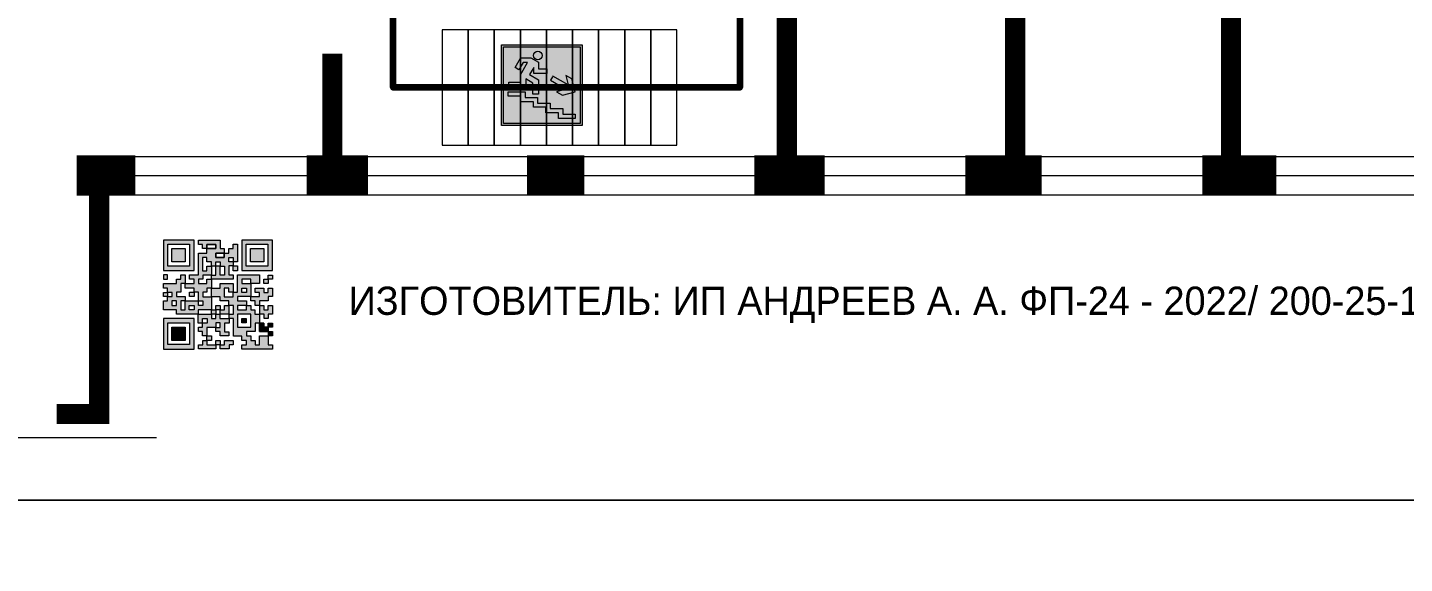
# Model space of a CAD drawing. Header units: millimetres. Extents: x 13810 to 67229, y 12374 to 21950.
# Drawn here: x 23661.5 to 23797.8, y 14934.4 to 14987.4 of the extents above; entities that cross this region are included whole.
import ezdxf

# ---------------------------------------------------------------- set-up
doc = ezdxf.new("R2010")
doc.units = ezdxf.units.MM
doc.styles.add('обычный', font='arial.ttf')

# ---------------------------------------------------------------- blocks, each defined once
blk = doc.blocks.new('вниз')
at = {"lineweight": 0, "true_color": 0xffffff}
h = blk.add_hatch(color=7, dxfattribs=at)
h.dxf.hatch_style = 1
h.paths.add_polyline_path([(40994.51, -4472.22), (40986.51, -4472.22), (40986.51, -4480.22), (40994.51, -4480.22)])
h.paths.add_polyline_path([(40994.31, -4472.42), (40994.31, -4480.01), (40986.71, -4480.01), (40986.71, -4472.42)], flags=16)
h.paths.add_polyline_path([(40988.43, -4473.53), (40989.43, -4473.53), (40990.19, -4473.96), (40990.19, -4474.6), (40991, -4474.6), (40991, -4475.06), (40989.73, -4475.06), (40989.73, -4474.46), (40989.3, -4475.18), (40990.17, -4475.7), (40990.17, -4477.11), (40989.63, -4477.11), (40989.63, -4476.01), (40988.94, -4475.59), (40988.94, -4476.46), (40988.94, -4476.46), (40987.47, -4476.46), (40987.26, -4476.46), (40987.26, -4475.92), (40988.4, -4475.92), (40988.4, -4475.2), (40989.1, -4473.99), (40988.66, -4473.99), (40988.24, -4474.7), (40987.86, -4474.47), (40988.41, -4473.56)], flags=0)
h.paths.add_polyline_path([(40990.55, -4473.29, -1), (40989.69, -4473.29, -1)], flags=0)
h.paths.add_polyline_path([(40988.85, -4476.89), (40988.85, -4477.43), (40990.1, -4477.43), (40990.1, -4477.99), (40991.34, -4477.99), (40991.34, -4478.54), (40992.59, -4478.54), (40992.59, -4479.09), (40993.83, -4479.09), (40993.83, -4479.52), (40992.17, -4479.52), (40992.17, -4478.97), (40990.91, -4478.97), (40990.91, -4478.41), (40989.68, -4478.41), (40989.68, -4477.86), (40988.43, -4477.86), (40988.43, -4477.31), (40987.6, -4477.31), (40987.18, -4477.31), (40987.18, -4476.89)], flags=0)
h.paths.add_polyline_path([(40991.61, -4475.33), (40993.12, -4476.2), (40992.9, -4475.27), (40993.48, -4475.6), (40993.83, -4476.88), (40992.56, -4477.22), (40991.97, -4476.88), (40992.9, -4476.61), (40991.38, -4475.74), (40991.58, -4475.39)], flags=0)
h.paths.add_polyline_path([(40990.19, -4473.96), (40989.43, -4473.53), (40988.43, -4473.53), (40988.41, -4473.56), (40987.86, -4474.47), (40988.24, -4474.7), (40988.66, -4473.99), (40989.1, -4473.99), (40988.4, -4475.2), (40988.4, -4475.92), (40987.26, -4475.92), (40987.26, -4476.46), (40987.47, -4476.46), (40988.94, -4476.46), (40988.94, -4476.27), (40988.94, -4475.59), (40989.63, -4476.01), (40989.63, -4477.11), (40990.17, -4477.11), (40990.17, -4475.7), (40989.3, -4475.18), (40989.73, -4474.46), (40989.73, -4475.06), (40991, -4475.06), (40991, -4474.6), (40990.19, -4474.6)], flags=0)
h.paths.add_polyline_path([(40990.55, -4473.29, 1), (40989.69, -4473.29, 1)], flags=0)
h.paths.add_polyline_path([(40991.61, -4475.33), (40991.58, -4475.39), (40991.38, -4475.74), (40992.9, -4476.61), (40991.97, -4476.88), (40992.56, -4477.22), (40993.83, -4476.88), (40993.48, -4475.6), (40992.9, -4475.27), (40993.12, -4476.2)], flags=0)
h.paths.add_polyline_path([(40990.1, -4477.43), (40988.85, -4477.43), (40988.85, -4476.89), (40987.18, -4476.89), (40987.18, -4477.31), (40987.6, -4477.31), (40988.43, -4477.31), (40988.43, -4477.86), (40989.68, -4477.86), (40989.68, -4478.41), (40990.91, -4478.41), (40990.91, -4478.97), (40992.17, -4478.97), (40992.17, -4479.52), (40993.83, -4479.52), (40993.83, -4479.09), (40992.59, -4479.09), (40992.59, -4478.54), (40991.34, -4478.54), (40991.34, -4477.99), (40990.1, -4477.99)], flags=0)
at = {"lineweight": 0}
h = blk.add_hatch(color=126, dxfattribs=at)
h.dxf.hatch_style = 1
h.paths.add_polyline_path([(40994.31, -4472.42), (40986.71, -4472.42), (40986.71, -4480.01), (40994.31, -4480.01)])
h.paths.add_polyline_path([(40988.43, -4473.53), (40989.43, -4473.53), (40990.19, -4473.96), (40990.19, -4474.6), (40991, -4474.6), (40991, -4475.06), (40989.73, -4475.06), (40989.73, -4474.46), (40989.3, -4475.18), (40990.17, -4475.7), (40990.17, -4477.11), (40989.63, -4477.11), (40989.63, -4476.01), (40988.94, -4475.59), (40988.94, -4476.46), (40988.94, -4476.46), (40987.47, -4476.46), (40987.26, -4476.46), (40987.26, -4475.92), (40988.4, -4475.92), (40988.4, -4475.2), (40989.1, -4473.99), (40988.66, -4473.99), (40988.24, -4474.7), (40987.86, -4474.47), (40988.41, -4473.56)], flags=16)
h.paths.add_polyline_path([(40990.55, -4473.29, -1), (40989.69, -4473.29, -1)], flags=16)
h.paths.add_polyline_path([(40988.85, -4476.89), (40988.85, -4477.43), (40990.1, -4477.43), (40990.1, -4477.99), (40991.34, -4477.99), (40991.34, -4478.54), (40992.59, -4478.54), (40992.59, -4479.09), (40993.83, -4479.09), (40993.83, -4479.52), (40992.17, -4479.52), (40992.17, -4478.97), (40990.91, -4478.97), (40990.91, -4478.41), (40989.68, -4478.41), (40989.68, -4477.86), (40988.43, -4477.86), (40988.43, -4477.31), (40987.6, -4477.31), (40987.18, -4477.31), (40987.18, -4476.89)], flags=16)
h.paths.add_polyline_path([(40991.61, -4475.33), (40993.12, -4476.2), (40992.9, -4475.27), (40993.48, -4475.6), (40993.83, -4476.88), (40992.56, -4477.22), (40991.97, -4476.88), (40992.9, -4476.61), (40991.38, -4475.74), (40991.58, -4475.39)], flags=16)
at = {"lineweight": 0, "true_color": 0xffffff}
h = blk.add_hatch(color=7, dxfattribs=at)
h.dxf.hatch_style = 1
h.paths.add_polyline_path([(40989.73, -4474.46), (40989.73, -4475.06), (40991, -4475.06), (40991, -4474.6), (40990.19, -4474.6), (40990.19, -4473.96), (40989.43, -4473.53), (40988.43, -4473.53), (40988.41, -4473.56), (40987.86, -4474.47), (40988.24, -4474.7), (40988.66, -4473.99), (40989.1, -4473.99), (40988.4, -4475.2), (40988.4, -4475.92), (40987.26, -4475.92), (40987.26, -4476.46), (40987.47, -4476.46), (40988.94, -4476.46), (40988.94, -4475.59), (40989.63, -4476.01), (40989.63, -4477.11), (40990.17, -4477.11), (40990.17, -4475.7), (40989.3, -4475.18)])
h.paths.add_polyline_path([(40989.69, -4473.29, 1), (40990.55, -4473.29, 1)])
h.paths.add_polyline_path([(40991.61, -4475.33), (40991.58, -4475.39), (40991.38, -4475.74), (40992.9, -4476.61), (40991.97, -4476.88), (40992.56, -4477.22), (40993.83, -4476.88), (40993.48, -4475.6), (40992.9, -4475.27), (40993.12, -4476.2)])
h.paths.add_polyline_path([(40990.1, -4477.43), (40988.85, -4477.43), (40988.85, -4476.89), (40987.18, -4476.89), (40987.18, -4477.31), (40987.6, -4477.31), (40988.43, -4477.31), (40988.43, -4477.86), (40989.68, -4477.86), (40989.68, -4478.41), (40990.91, -4478.41), (40990.91, -4478.97), (40992.17, -4478.97), (40992.17, -4479.52), (40993.83, -4479.52), (40993.83, -4479.09), (40992.59, -4479.09), (40992.59, -4478.54), (40991.34, -4478.54), (40991.34, -4477.99), (40990.1, -4477.99)])
at = {"color": 126, "lineweight": 0}
for points in [[(40986.51, -4472.22), (40994.51, -4472.22), (40994.51, -4480.22), (40986.51, -4480.22)], [(40986.71, -4472.42), (40994.31, -4472.42), (40994.31, -4480.01), (40986.71, -4480.01)]]:
    blk.add_lwpolyline(points, close=True, dxfattribs=at)
for points in [[(40987.47, -4476.46), (40987.26, -4476.46), (40987.26, -4475.92), (40988.4, -4475.92), (40988.4, -4475.2), (40989.1, -4473.99), (40988.66, -4473.99), (40988.24, -4474.7), (40987.86, -4474.47), (40988.41, -4473.56), (40988.43, -4473.53), (40989.43, -4473.53), (40990.19, -4473.96), (40990.19, -4474.6), (40991, -4474.6), (40991, -4475.06), (40989.73, -4475.06), (40989.73, -4474.46), (40989.3, -4475.18), (40990.17, -4475.7), (40990.17, -4477.11), (40989.63, -4477.11), (40989.63, -4476.01), (40988.94, -4475.59), (40988.94, -4476.46)], [(40991.58, -4475.39), (40991.38, -4475.74), (40992.9, -4476.61), (40991.97, -4476.88), (40992.56, -4477.22), (40993.83, -4476.88), (40993.48, -4475.6), (40992.9, -4475.27), (40993.12, -4476.2), (40991.61, -4475.33), (40991.58, -4475.39)], [(40987.47, -4476.46), (40988.94, -4476.46), (40988.94, -4476.27)], [(40987.6, -4477.31), (40987.18, -4477.31), (40987.18, -4476.89), (40988.85, -4476.89), (40988.85, -4477.43), (40990.1, -4477.43), (40990.1, -4477.99), (40991.34, -4477.99), (40991.34, -4478.54), (40992.59, -4478.54), (40992.59, -4479.09), (40993.83, -4479.09), (40993.83, -4479.52), (40992.17, -4479.52), (40992.17, -4478.97), (40990.91, -4478.97), (40990.91, -4478.41), (40989.68, -4478.41), (40989.68, -4477.86), (40988.43, -4477.86), (40988.43, -4477.31), (40987.6, -4477.31)]]:
    blk.add_lwpolyline(points, dxfattribs=at)
blk.add_circle((40990.12, -4473.29), 0.432, dxfattribs=at)
blk = doc.blocks.new('QR')
at = {"lineweight": 0}
h = blk.add_hatch(color=256, dxfattribs=at)
h.dxf.hatch_style = 1
h.paths.add_polyline_path([(9241.16, 2687.38), (9242.01, 2687.38), (9242.01, 2687.83), (9241.59, 2687.83), (9241.59, 2688.68), (9239.45, 2688.68), (9239.45, 2688.25), (9239.86, 2688.25), (9239.86, 2687.83), (9240.29, 2687.83), (9240.29, 2688.25), (9241.16, 2688.25), (9241.16, 2687.83), (9240.29, 2687.83), (9240.29, 2687.38), (9239.45, 2687.38), (9239.45, 2685.22), (9238.57, 2685.22), (9238.57, 2684.8), (9239.02, 2684.8), (9239.02, 2684.37), (9238.13, 2684.37), (9238.13, 2683.92), (9239.02, 2683.92), (9239.02, 2683.5), (9239.44, 2683.5), (9239.44, 2682.64), (9239.87, 2682.64), (9239.87, 2682.18), (9239.44, 2682.18), (9239.44, 2682.64), (9238.13, 2682.64), (9238.13, 2681.76), (9237.71, 2681.76), (9237.71, 2682.64), (9238.13, 2682.64), (9238.13, 2683.07), (9237.27, 2683.07), (9237.27, 2683.51), (9237.71, 2683.51), (9237.71, 2684.37), (9238.13, 2684.37), (9238.13, 2685.22), (9237.71, 2685.22), (9237.71, 2684.8), (9237.28, 2684.8), (9237.28, 2684.38), (9235.98, 2684.38), (9235.98, 2683.92), (9236.4, 2683.92), (9236.4, 2683.49), (9236.84, 2683.49), (9236.84, 2683.07), (9236.4, 2683.07), (9236.4, 2682.64), (9235.98, 2682.64), (9235.98, 2681.76), (9237.29, 2681.76), (9237.29, 2681.33), (9239.43, 2681.33), (9239.43, 2681.76), (9240.74, 2681.76), (9240.74, 2683.05), (9239.87, 2683.05), (9239.87, 2683.5), (9240.29, 2683.5), (9240.29, 2683.91), (9240.74, 2683.91), (9240.74, 2684.81), (9240.29, 2684.81), (9240.29, 2684.79), (9240.29, 2684.37), (9239.45, 2684.37), (9239.45, 2684.8), (9239.87, 2684.8), (9239.87, 2685.21), (9240.74, 2685.21), (9240.74, 2686.1), (9240.29, 2686.1), (9240.29, 2685.64), (9239.86, 2685.64), (9239.86, 2686.95), (9240.29, 2686.95), (9240.29, 2686.52), (9240.74, 2686.52), (9240.74, 2686.1), (9241.16, 2686.1), (9241.16, 2686.53), (9241.59, 2686.53), (9241.59, 2686.1), (9242.02, 2686.1), (9242.02, 2685.21), (9241.59, 2685.21), (9241.59, 2686.1), (9241.16, 2686.1), (9241.16, 2685.21), (9240.74, 2685.21), (9240.74, 2684.81), (9242.89, 2684.81), (9242.89, 2685.22), (9242.47, 2685.22), (9242.47, 2686.11), (9242.89, 2686.11), (9242.89, 2686.52), (9242.46, 2686.52), (9242.46, 2686.95), (9242.89, 2686.95), (9242.89, 2686.52), (9243.32, 2686.52), (9243.32, 2688.26), (9242.9, 2688.26), (9242.9, 2687.83), (9242.47, 2687.83), (9242.47, 2687.38), (9242.01, 2687.38), (9242.01, 2686.94), (9241.16, 2686.94)])
h.paths.add_polyline_path([(9239.02, 2682.18), (9239.02, 2681.76), (9238.54, 2681.76), (9238.54, 2682.18)], flags=16)
h.paths.add_polyline_path([(9237.27, 2682.65), (9237.27, 2682.19), (9236.83, 2682.19), (9236.83, 2682.65)], flags=16)
h = blk.add_hatch(color=256, dxfattribs=at)
h.dxf.hatch_style = 1
h.paths.add_polyline_path([(9238.15, 2687.83), (9236.83, 2687.83), (9236.83, 2686.52), (9238.15, 2686.52)], flags=0)
h.paths.add_polyline_path([(9239.01, 2685.65), (9239.01, 2688.68), (9235.98, 2688.68), (9235.98, 2685.65)])
h.paths.add_polyline_path([(9236.41, 2686.1), (9236.41, 2688.26), (9238.56, 2688.26), (9238.56, 2686.1)], flags=16)
h.paths.add_polyline_path([(9236.83, 2686.52), (9236.83, 2687.83), (9238.15, 2687.83), (9238.15, 2686.52)], flags=0)
h = blk.add_hatch(color=256, dxfattribs=at)
h.dxf.hatch_style = 1
h.paths.add_polyline_path([(9238.15, 2686.52), (9238.15, 2687.83), (9236.83, 2687.83), (9236.83, 2686.52)])
h.paths.add_polyline_path([(9245.91, 2686.52), (9245.91, 2687.83), (9244.59, 2687.83), (9244.59, 2686.52)], flags=0)
h.paths.add_polyline_path([(9246.77, 2685.65), (9246.77, 2688.68), (9243.74, 2688.68), (9243.74, 2685.65)])
h.paths.add_polyline_path([(9244.17, 2686.1), (9244.17, 2688.26), (9246.32, 2688.26), (9246.32, 2686.1)], flags=16)
h.paths.add_polyline_path([(9244.59, 2686.52), (9244.59, 2687.83), (9245.91, 2687.83), (9245.91, 2686.52)], flags=0)
h = blk.add_hatch(color=256, dxfattribs=at)
h.dxf.hatch_style = 1
h.paths.add_polyline_path([(9240.75, 2681.76), (9240.75, 2681.35), (9241.17, 2681.35), (9241.17, 2681.76)])
h.paths.add_polyline_path([(9241.6, 2682.18), (9241.17, 2682.18), (9241.17, 2681.76), (9241.6, 2681.76)])
h.paths.add_polyline_path([(9242.47, 2681.34), (9242.47, 2682.19), (9242.02, 2682.19), (9242.02, 2681.76), (9241.6, 2681.76), (9241.6, 2681.34)])
h.paths.add_polyline_path([(9239.87, 2678.3), (9239.44, 2678.3), (9239.44, 2677.89), (9241.17, 2677.89), (9241.17, 2678.3), (9240.28, 2678.3), (9240.28, 2678.73), (9239.87, 2678.73)])
h.paths.add_polyline_path([(9240.75, 2678.73), (9240.75, 2679.19), (9240.28, 2679.19), (9240.28, 2678.73)])
h.paths.add_polyline_path([(9241.6, 2678.73), (9241.17, 2678.73), (9241.17, 2678.3), (9241.6, 2678.3)])
h.paths.add_polyline_path([(9242.02, 2678.3), (9241.6, 2678.3), (9241.6, 2677.89), (9242.48, 2677.89), (9242.48, 2678.31), (9242.9, 2678.31), (9242.9, 2678.73), (9242.02, 2678.73)])
h.paths.add_polyline_path([(9246.36, 2684.37), (9246.36, 2684.79), (9245.93, 2684.79), (9245.93, 2684.37)])
h.paths.add_polyline_path([(9246.78, 2685.2), (9246.36, 2685.2), (9246.36, 2684.79), (9246.78, 2684.79)])
h.paths.add_polyline_path([(9245.91, 2687.83), (9244.59, 2687.83), (9244.59, 2686.52), (9245.91, 2686.52)])
h = blk.add_hatch(color=256, dxfattribs=at)
h.dxf.hatch_style = 1
h.paths.add_polyline_path([(9243.32, 2686.11), (9242.89, 2686.11), (9242.89, 2685.64), (9243.32, 2685.64)])
h.paths.add_polyline_path([(9239.02, 2683.07), (9239.02, 2683.5), (9238.56, 2683.5), (9238.56, 2683.07)])
h.paths.add_polyline_path([(9236.4, 2684.8), (9236.4, 2685.22), (9235.98, 2685.22), (9235.98, 2684.8)])
h.paths.add_polyline_path([(9236.4, 2683.07), (9236.4, 2683.49), (9235.98, 2683.49), (9235.98, 2683.07)])
h = blk.add_hatch(color=256, dxfattribs=at)
h.dxf.hatch_style = 1
h.paths.add_polyline_path([(9243.32, 2682.64), (9243.32, 2683.07), (9244.62, 2683.07), (9244.62, 2684.37), (9243.74, 2684.37), (9243.74, 2684.8), (9244.62, 2684.8), (9244.62, 2684.37), (9245.48, 2684.37), (9245.48, 2685.22), (9243.32, 2685.22), (9243.32, 2683.5), (9242.89, 2683.5), (9242.89, 2683.06), (9242.01, 2683.06), (9242.01, 2683.91), (9242.47, 2683.91), (9242.47, 2683.5), (9242.89, 2683.5), (9242.89, 2684.38), (9241.59, 2684.38), (9241.59, 2683.91), (9240.74, 2683.91), (9240.74, 2683.05), (9241.59, 2683.05), (9241.59, 2682.64), (9242.47, 2682.64), (9242.47, 2682.19), (9242.91, 2682.19), (9242.91, 2681.34), (9242.48, 2681.34), (9242.48, 2680.91), (9242.91, 2680.91), (9242.91, 2679.17), (9243.75, 2679.17), (9243.75, 2678.73), (9244.2, 2678.73), (9244.2, 2678.3), (9243.75, 2678.3), (9243.75, 2677.88), (9246.78, 2677.88), (9246.78, 2678.3), (9246.35, 2678.3), (9246.35, 2679.19), (9245.48, 2679.19), (9245.48, 2678.31), (9245.05, 2678.31), (9245.05, 2678.73), (9244.62, 2678.73), (9244.62, 2679.19), (9244.2, 2679.19), (9244.2, 2679.61), (9245.05, 2679.61), (9245.05, 2680.46), (9245.48, 2680.46), (9245.48, 2681.34), (9245.04, 2681.34), (9245.04, 2681.76), (9244.63, 2681.76), (9244.63, 2682.19), (9244.21, 2682.19), (9244.21, 2681.76), (9243.32, 2681.76), (9243.32, 2682.19), (9244.21, 2682.19), (9244.21, 2682.64)])
h.paths.add_polyline_path([(9243.75, 2683.49), (9243.75, 2683.92), (9244.21, 2683.92), (9244.21, 2683.49)], flags=16)
h.paths.add_polyline_path([(9243.32, 2681.34), (9244.63, 2681.34), (9244.63, 2680.04), (9243.32, 2680.04)], flags=16)
h.paths.add_polyline_path([(9243.76, 2680.89), (9244.18, 2680.89), (9244.18, 2680.48), (9243.76, 2680.48)], flags=0)
h = blk.add_hatch(color=256, dxfattribs=at)
h.dxf.hatch_style = 1
h.paths.add_polyline_path([(9246.36, 2683.07), (9246.78, 2683.07), (9246.78, 2683.92), (9246.36, 2683.92), (9246.36, 2683.49), (9245.92, 2683.49), (9245.92, 2683.92), (9245.06, 2683.92), (9245.06, 2683.49), (9245.48, 2683.49), (9245.48, 2683.07), (9244.62, 2683.07), (9244.62, 2682.65), (9245.05, 2682.65), (9245.05, 2682.18), (9245.48, 2682.18), (9245.48, 2682.65), (9246.36, 2682.65)])
h.paths.add_polyline_path([(9246.78, 2682.18), (9246.36, 2682.18), (9246.36, 2681.75), (9245.92, 2681.75), (9245.92, 2682.18), (9245.48, 2682.18), (9245.48, 2681.34), (9245.48, 2681.34), (9245.94, 2681.34), (9245.94, 2680.91), (9246.36, 2680.91), (9246.36, 2681.34), (9246.78, 2681.34)])
h = blk.add_hatch(color=256, dxfattribs=at)
h.dxf.hatch_style = 1
h.paths.add_polyline_path([(9235.98, 2680.9), (9235.98, 2677.86), (9239.02, 2677.86), (9239.02, 2680.9)])
h.paths.add_polyline_path([(9238.57, 2680.48), (9238.57, 2678.32), (9236.41, 2678.32), (9236.41, 2680.48)], flags=16)
h.paths.add_polyline_path([(9238.15, 2680.05), (9238.15, 2678.74), (9236.83, 2678.74), (9236.83, 2680.05)], flags=0)
h = blk.add_hatch(color=256, dxfattribs=at)
h.dxf.hatch_style = 1
h.paths.add_polyline_path([(9238.15, 2680.05), (9236.83, 2680.05), (9236.83, 2678.74), (9238.15, 2678.74)])
h = blk.add_hatch(color=256, dxfattribs=at)
h.dxf.hatch_style = 1
h.paths.add_polyline_path([(9242.02, 2680.46), (9242.48, 2680.46), (9242.48, 2680.91), (9241.58, 2680.91), (9241.58, 2681.35), (9241.17, 2681.35), (9241.17, 2680.91), (9240.75, 2680.91), (9240.75, 2681.33), (9239.43, 2681.33), (9239.43, 2680.46), (9239.86, 2680.46), (9239.86, 2680.92), (9240.3, 2680.92), (9240.3, 2680.46), (9239.86, 2680.46), (9239.86, 2680.04), (9239.44, 2680.04), (9239.44, 2679.62), (9239.86, 2679.62), (9239.86, 2679.19), (9240.29, 2679.19), (9240.29, 2680.03), (9241.18, 2680.03), (9241.18, 2680.47), (9241.6, 2680.47), (9241.6, 2680.03), (9241.18, 2680.03), (9241.18, 2679.61), (9241.6, 2679.61), (9241.6, 2679.19), (9242.47, 2679.19), (9242.47, 2679.6), (9242.02, 2679.6)])
h = blk.add_hatch(color=256, dxfattribs=at)
h.dxf.hatch_style = 1
h.paths.add_polyline_path([(9244.18, 2680.48), (9244.18, 2680.89), (9243.76, 2680.89), (9243.76, 2680.48)])
h = blk.add_hatch(color=256, dxfattribs=at)
h.dxf.hatch_style = 1
h.paths.add_polyline_path([(9245.93, 2680.04), (9245.93, 2680.46), (9245.48, 2680.46), (9245.48, 2679.62), (9246.35, 2679.62), (9246.35, 2680.04)])
h.paths.add_polyline_path([(9246.78, 2680.04), (9246.78, 2680.46), (9246.35, 2680.46), (9246.35, 2680.04)])
h.paths.add_polyline_path([(9246.78, 2679.18), (9246.78, 2679.62), (9246.35, 2679.62), (9246.35, 2679.18)])
for points in [[(9237.71, 2685.22), (9238.13, 2685.22), (9238.13, 2684.37), (9237.71, 2684.37), (9237.71, 2683.51), (9237.27, 2683.51), (9237.27, 2683.07), (9238.13, 2683.07), (9238.13, 2682.64), (9237.71, 2682.64), (9237.71, 2681.76), (9238.13, 2681.76), (9238.13, 2682.64), (9239.44, 2682.64), (9239.44, 2683.5), (9239.02, 2683.5), (9239.02, 2683.07), (9238.56, 2683.07), (9238.56, 2683.5), (9239.02, 2683.5), (9239.02, 2683.92), (9238.13, 2683.92), (9238.13, 2684.37), (9239.02, 2684.37), (9239.02, 2684.8), (9238.57, 2684.8), (9238.57, 2685.22), (9239.45, 2685.22), (9239.45, 2687.38), (9240.29, 2687.38), (9240.29, 2687.83), (9239.86, 2687.83), (9239.86, 2688.25), (9239.45, 2688.25), (9239.45, 2688.68), (9241.59, 2688.68), (9241.59, 2687.83), (9242.01, 2687.83), (9242.01, 2687.38), (9242.47, 2687.38), (9242.47, 2687.83), (9242.9, 2687.83), (9242.9, 2688.26), (9243.32, 2688.26), (9243.32, 2686.52), (9242.89, 2686.52), (9242.89, 2686.11), (9243.32, 2686.11), (9243.32, 2685.64), (9242.89, 2685.64), (9242.89, 2686.11), (9242.47, 2686.11), (9242.47, 2685.22), (9242.89, 2685.22), (9242.89, 2684.81), (9240.74, 2684.81), (9240.74, 2683.91), (9241.59, 2683.91), (9241.59, 2684.38), (9242.89, 2684.38), (9242.89, 2683.5), (9242.47, 2683.5), (9242.47, 2683.91), (9242.01, 2683.91), (9242.01, 2683.06), (9242.89, 2683.06), (9242.89, 2683.5), (9243.32, 2683.5), (9243.32, 2685.22), (9245.48, 2685.22), (9245.48, 2684.37), (9244.62, 2684.37), (9244.62, 2683.07), (9245.48, 2683.07), (9245.48, 2683.49), (9245.06, 2683.49), (9245.06, 2683.92), (9245.92, 2683.92), (9245.92, 2683.49), (9246.36, 2683.49), (9246.36, 2683.92), (9246.78, 2683.92), (9246.78, 2683.07), (9246.36, 2683.07), (9246.36, 2682.65), (9245.48, 2682.65), (9245.48, 2682.18), (9245.92, 2682.18), (9245.92, 2681.75), (9246.36, 2681.75), (9246.36, 2682.18), (9246.78, 2682.18), (9246.78, 2681.34), (9246.36, 2681.34), (9246.36, 2680.91), (9245.94, 2680.91), (9245.94, 2681.34), (9245.48, 2681.34), (9245.48, 2680.46), (9245.93, 2680.46), (9245.93, 2680.04), (9246.35, 2680.04), (9246.35, 2680.46), (9246.78, 2680.46), (9246.78, 2680.04), (9246.78, 2680.04), (9246.35, 2680.04), (9246.35, 2679.62), (9246.78, 2679.62), (9246.78, 2679.18), (9246.35, 2679.18), (9246.35, 2678.3), (9246.78, 2678.3), (9246.78, 2677.88), (9243.75, 2677.88), (9243.75, 2678.3), (9244.2, 2678.3), (9244.2, 2678.73), (9243.75, 2678.73), (9243.75, 2679.17), (9242.91, 2679.17), (9242.91, 2680.91), (9242.48, 2680.91), (9242.48, 2680.46), (9242.02, 2680.46), (9242.02, 2679.6), (9242.47, 2679.6), (9242.47, 2679.19), (9241.6, 2679.19), (9241.6, 2679.61), (9241.18, 2679.61), (9241.18, 2680.03), (9240.29, 2680.03), (9240.29, 2679.19), (9240.75, 2679.19), (9240.75, 2678.73), (9240.28, 2678.73), (9240.28, 2678.3), (9241.17, 2678.3), (9241.17, 2678.73), (9241.6, 2678.73), (9241.6, 2678.3), (9242.02, 2678.3), (9242.02, 2678.73), (9242.9, 2678.73), (9242.9, 2678.31), (9242.48, 2678.31), (9242.48, 2677.89), (9241.6, 2677.89), (9241.6, 2678.3), (9241.17, 2678.3), (9241.17, 2677.89), (9239.44, 2677.89), (9239.44, 2678.3), (9239.87, 2678.3), (9239.87, 2678.73), (9240.28, 2678.73), (9240.28, 2679.19), (9240.29, 2679.19), (9239.86, 2679.19), (9239.86, 2679.62), (9239.44, 2679.62), (9239.44, 2680.04), (9239.86, 2680.04), (9239.86, 2680.46), (9239.43, 2680.46), (9239.43, 2681.33), (9237.29, 2681.33), (9237.29, 2681.76), (9235.98, 2681.76), (9235.98, 2682.64), (9236.4, 2682.64), (9236.4, 2683.07), (9235.98, 2683.07), (9235.98, 2683.49), (9236.4, 2683.49), (9236.4, 2683.92), (9235.98, 2683.92), (9235.98, 2684.38), (9237.28, 2684.38), (9237.28, 2684.8), (9237.71, 2684.8), (9237.71, 2685.22), (9237.92, 2685.22)], [(9240.74, 2686.1), (9240.74, 2686.52), (9240.29, 2686.52), (9240.29, 2686.95), (9239.86, 2686.95), (9239.86, 2685.64), (9240.29, 2685.64), (9240.29, 2686.1), (9240.74, 2686.1), (9240.74, 2686.52)], [(9240.74, 2685.21), (9239.87, 2685.21), (9239.87, 2684.8), (9239.45, 2684.8), (9239.45, 2684.37), (9240.29, 2684.37), (9240.29, 2684.79), (9240.29, 2684.81), (9240.74, 2684.81), (9240.74, 2685.21), (9239.87, 2685.21)], [(9244.62, 2684.37), (9244.62, 2684.8), (9243.74, 2684.8), (9243.74, 2684.37), (9244.62, 2684.37)], [(9240.74, 2683.05), (9240.74, 2681.76), (9239.43, 2681.76), (9239.43, 2681.33), (9240.75, 2681.33), (9240.75, 2681.35), (9240.75, 2680.91), (9241.17, 2680.91), (9241.17, 2681.35), (9241.58, 2681.35), (9241.58, 2680.91), (9242.48, 2680.91), (9242.48, 2681.34), (9242.91, 2681.34), (9242.91, 2682.19), (9242.47, 2682.19), (9242.47, 2682.64), (9241.59, 2682.64), (9241.59, 2683.05), (9240.74, 2683.05)], [(9240.74, 2683.91), (9240.29, 2683.91), (9240.29, 2683.5), (9239.87, 2683.5), (9239.87, 2683.05), (9240.74, 2683.05), (9240.74, 2683.91)], [(9244.62, 2683.07), (9243.32, 2683.07), (9243.32, 2682.64), (9244.21, 2682.64), (9244.21, 2682.19), (9243.32, 2682.19), (9243.32, 2681.76), (9244.21, 2681.76), (9244.21, 2682.19), (9244.63, 2682.19), (9244.63, 2681.76), (9245.04, 2681.76), (9245.04, 2681.34), (9245.48, 2681.34)], [(9245.48, 2682.18), (9245.05, 2682.18), (9245.05, 2682.65), (9244.62, 2682.65), (9244.62, 2683.07)], [(9241.6, 2681.76), (9242.02, 2681.76), (9242.02, 2682.19), (9242.47, 2682.19), (9242.47, 2681.34), (9241.6, 2681.34), (9241.6, 2681.76)], [(9245.48, 2682.18), (9245.48, 2681.34)], [(9239.86, 2680.46), (9239.86, 2680.92), (9240.3, 2680.92), (9240.3, 2680.46), (9239.86, 2680.46)], [(9245.48, 2680.46), (9245.05, 2680.46), (9245.05, 2679.61), (9244.2, 2679.61), (9244.2, 2679.19), (9244.62, 2679.19), (9244.62, 2678.73), (9245.05, 2678.73), (9245.05, 2678.31), (9245.48, 2678.31), (9245.48, 2679.19), (9246.35, 2679.19), (9246.35, 2679.07)], [(9246.35, 2679.62), (9245.48, 2679.62), (9245.48, 2680.46)], [(9245.48, 2680.46), (9245.48, 2679.62), (9246.35, 2679.62), (9246.35, 2680.04), (9245.93, 2680.04), (9245.93, 2680.46), (9245.48, 2680.46), (9245.48, 2679.62)], [(9246.35, 2679.62), (9246.35, 2679.18)]]:
    blk.add_lwpolyline(points, dxfattribs=at)
for points in [[(9235.98, 2685.65), (9239.01, 2685.65), (9239.01, 2688.68), (9235.98, 2688.68)], [(9236.41, 2688.26), (9238.56, 2688.26), (9238.56, 2686.1), (9236.41, 2686.1)], [(9240.29, 2687.83), (9241.16, 2687.83), (9241.16, 2688.25), (9240.29, 2688.25)], [(9240.29, 2688.25), (9241.16, 2688.25), (9241.16, 2687.83), (9240.29, 2687.83)], [(9243.74, 2685.65), (9246.77, 2685.65), (9246.77, 2688.68), (9243.74, 2688.68)], [(9244.17, 2688.26), (9246.32, 2688.26), (9246.32, 2686.1), (9244.17, 2686.1)], [(9236.83, 2687.83), (9238.15, 2687.83), (9238.15, 2686.52), (9236.83, 2686.52)], [(9242.01, 2687.38), (9241.16, 2687.38), (9241.16, 2686.94), (9242.01, 2686.94)], [(9241.16, 2687.38), (9242.01, 2687.38), (9242.01, 2686.94), (9241.16, 2686.94)], [(9242.89, 2686.52), (9242.46, 2686.52), (9242.46, 2686.95), (9242.89, 2686.95)], [(9244.59, 2687.83), (9245.91, 2687.83), (9245.91, 2686.52), (9244.59, 2686.52)], [(9241.16, 2686.1), (9240.74, 2686.1), (9240.74, 2685.21), (9241.16, 2685.21)], [(9241.16, 2686.53), (9241.59, 2686.53), (9241.59, 2686.1), (9241.16, 2686.1)], [(9241.59, 2686.1), (9242.02, 2686.1), (9242.02, 2685.21), (9241.59, 2685.21)], [(9235.98, 2684.8), (9236.4, 2684.8), (9236.4, 2685.22), (9235.98, 2685.22)], [(9245.93, 2684.79), (9246.36, 2684.79), (9246.36, 2684.37), (9245.93, 2684.37)], [(9246.36, 2685.2), (9246.78, 2685.2), (9246.78, 2684.79), (9246.36, 2684.79)], [(9236.4, 2683.07), (9236.84, 2683.07), (9236.84, 2683.49), (9236.4, 2683.49)], [(9243.75, 2683.92), (9244.21, 2683.92), (9244.21, 2683.49), (9243.75, 2683.49)], [(9236.83, 2682.19), (9237.27, 2682.19), (9237.27, 2682.65), (9236.83, 2682.65)], [(9238.54, 2682.18), (9239.02, 2682.18), (9239.02, 2681.76), (9238.54, 2681.76)], [(9239.44, 2682.64), (9239.87, 2682.64), (9239.87, 2682.18), (9239.44, 2682.18)], [(9240.75, 2681.76), (9241.17, 2681.76), (9241.17, 2681.35), (9240.75, 2681.35)], [(9241.17, 2682.18), (9241.6, 2682.18), (9241.6, 2681.76), (9241.17, 2681.76)], [(9235.98, 2677.86), (9239.02, 2677.86), (9239.02, 2680.9), (9235.98, 2680.9)], [(9236.41, 2680.48), (9238.57, 2680.48), (9238.57, 2678.32), (9236.41, 2678.32)], [(9236.83, 2680.05), (9238.15, 2680.05), (9238.15, 2678.74), (9236.83, 2678.74)], [(9241.18, 2680.03), (9241.6, 2680.03), (9241.6, 2680.47), (9241.18, 2680.47)], [(9243.32, 2680.04), (9244.63, 2680.04), (9244.63, 2681.34), (9243.32, 2681.34)], [(9243.76, 2680.89), (9244.18, 2680.89), (9244.18, 2680.48), (9243.76, 2680.48)]]:
    blk.add_lwpolyline(points, close=True, dxfattribs=at)

msp = doc.modelspace()

# ---------------------------------------------------------------- linework, layer by layer
at = {"color": 126, "lineweight": 0, "true_color": 0x008754}
for points in [[(23537.02, 15335.63), (24137.02, 15335.63), (24137.02, 14940.63), (23537.02, 14940.63)], [(23537.02, 14940.63), (24137.02, 14940.63), (24137.02, 14545.63), (23537.02, 14545.63)]]:
    msp.add_lwpolyline(points, close=True, dxfattribs=at)
at = {"lineweight": 100, "const_width": 2}
for points in [[(23780.62, 15020.91), (23780.62, 15020.91), (23780.62, 14972.79), (23780.62, 15051.8)], [(23717.9, 15031.39), (23746.81, 15031.39), (23759.24, 15024.41), (23759.24, 14973.53)]]:
    msp.add_lwpolyline(points, dxfattribs=at)
at = {"lineweight": 0}
for points, const_width in [([(23736.65, 15025.03), (23736.65, 14972.77)], 2), ([(23691.64, 14984.86), (23691.64, 14972.77)], 2), ([(23672.14, 14972.79), (23666.34, 14972.79)], 4), ([(23695.19, 14972.79), (23689.12, 14972.79)], 4), ([(23716.59, 14972.79), (23710.93, 14972.79)], 4), ([(23740.39, 14972.79), (23733.43, 14972.79)], 4), ([(23761.86, 14972.79), (23754.33, 14972.79)], 4), ([(23785.09, 14972.79), (23777.79, 14972.79)], 4)]:
    msp.add_lwpolyline(points, dxfattribs=dict(at, const_width=const_width))
at = {"color": 126, "lineweight": 100, "true_color": 0x008754}
msp.add_lwpolyline([(23719.49, 14999.15), (23732, 14999.15), (23732, 14981.52), (23697.68, 14981.52), (23697.68, 14991.83), (23684.57, 14991.83)], dxfattribs=at)
at = {"lineweight": 0}
for points in [[(23702.51, 14975.8), (23705.09, 14975.8), (23705.09, 14987.22), (23702.51, 14987.22)], [(23705.09, 14975.8), (23707.67, 14975.8), (23707.67, 14987.22), (23705.09, 14987.22)], [(23707.67, 14975.8), (23710.26, 14975.8), (23710.26, 14987.22), (23707.67, 14987.22)], [(23710.26, 14975.8), (23712.84, 14975.8), (23712.84, 14987.22), (23710.26, 14987.22)], [(23712.84, 14975.8), (23715.42, 14975.8), (23715.42, 14987.22), (23712.84, 14987.22)], [(23715.42, 14975.8), (23718.01, 14975.8), (23718.01, 14987.22), (23715.42, 14987.22)], [(23718.01, 14975.8), (23720.59, 14975.8), (23720.59, 14987.22), (23718.01, 14987.22)], [(23720.59, 14975.8), (23723.17, 14975.8), (23723.17, 14987.22), (23720.59, 14987.22)], [(23723.17, 14975.8), (23725.75, 14975.8), (23725.75, 14987.22), (23723.17, 14987.22)]]:
    msp.add_lwpolyline(points, close=True, dxfattribs=at)
for points in [[(23667.1, 14974.66), (23918.57, 14974.66)], [(23668.12, 14972.79), (23918.67, 14972.79)], [(23668.66, 14970.87), (23918.42, 14970.87)]]:
    msp.add_lwpolyline(points, dxfattribs=at)
at = {"lineweight": 100, "const_width": 2, "elevation": 2}
msp.add_lwpolyline([(23664.36, 14949.17), (23668.57, 14949.17), (23668.57, 14972.15)], dxfattribs=at)
at = {"lineweight": 9}
msp.add_lwpolyline([(23643.12, 14946.84), (23674.25, 14946.84)], dxfattribs=at)

# ---------------------------------------------------------------- block references
at = {"color": 126, "true_color": 0x008754}
msp.add_blockref('вниз', (-17278.13, 19457.96), dxfattribs=at)
at = {"color": 22, "lineweight": 100, "true_color": 0xbb1e10}
msp.add_blockref('QR', (14438.94, 12277.72), dxfattribs=at)

# ---------------------------------------------------------------- texts
at = {"lineweight": 0, "insert": (23767.29, 14959.98), "char_height": 2.8, "width": 191.3484, "attachment_point": 5, "style": 'обычный'}
msp.add_mtext('\\pi-8.4,l8.4,t8.4;{\\fProxima Nova Rg|b0|i0|c204|p2;ИЗГОТОВИТЕЛЬ: ИП АНДРЕЕВ А. А.\\fProxima Nova Rg|b0|i0|c0|p2; \\fProxima Nova Rg|b0|i0|c204|p2;ФП-24 - 2022/ 200-25-1440 ГОСТ 34428-2018-Е\\H1.2266x; }', dxfattribs=at)

doc.saveas('drawing.dxf')
